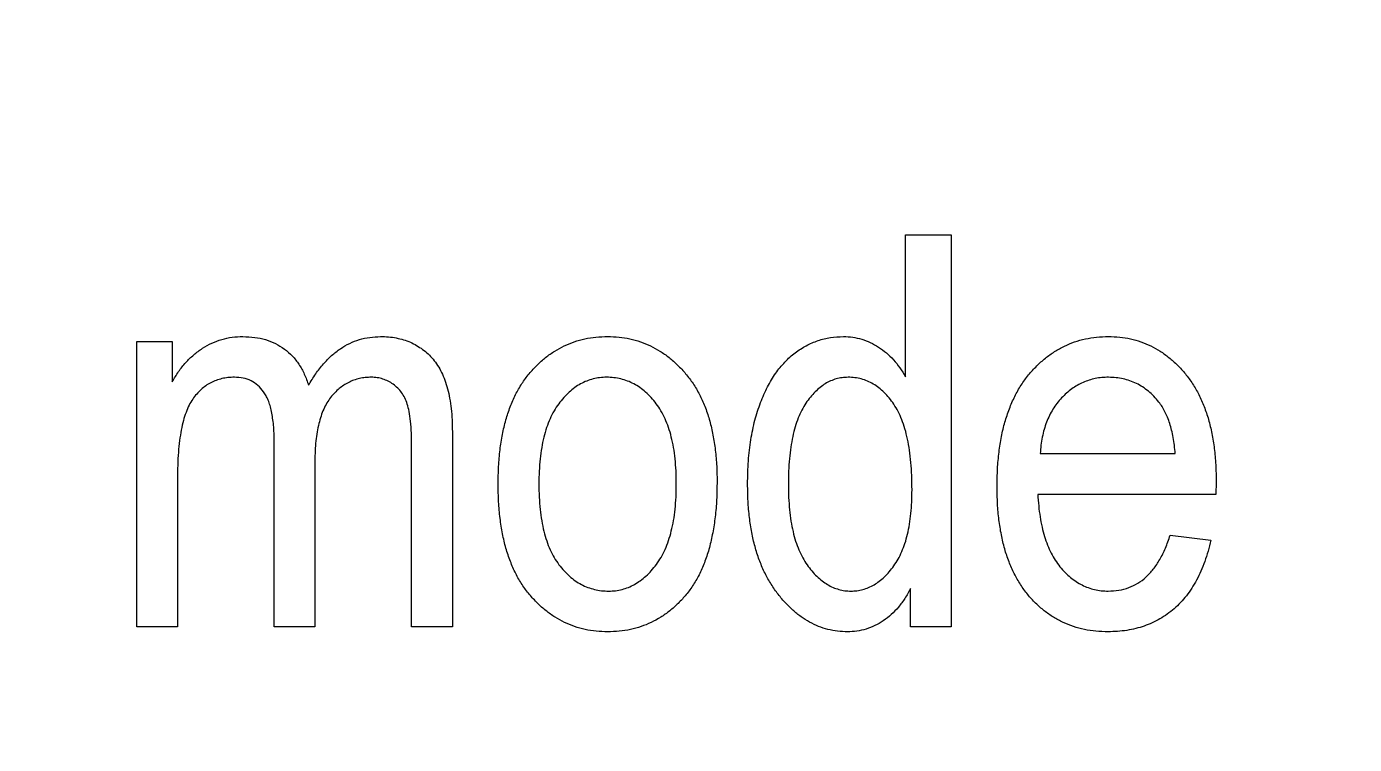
# Model space of a CAD drawing. Header units: millimetres. Extents: x -34 to 34, y -34 to 34.
# Drawn here: x 20.05 to 26.14, y -9.38 to -6.09 of the extents above; entities that cross this region are included whole.
import ezdxf

# ---------------------------------------------------------------- set-up
doc = ezdxf.new("R2010")
doc.units = ezdxf.units.MM

msp = doc.modelspace()

# ---------------------------------------------------------------- linework, layer by layer
at = {"color": 7, "linetype": 'Continuous', "lineweight": 25}
for p, q in [((24.0799, -7.693), (24.0799, -7.0418)), ((24.0799, -7.0418), (24.29, -7.0418)), ((24.29, -7.0418), (24.29, -8.8396)), ((20.5543, -8.8396), (20.5543, -7.5321)), ((20.5543, -7.5321), (20.7177, -7.5321)), ((20.7177, -7.5321), (20.7177, -7.7163)), ((22.0019, -7.9461), (22.0019, -8.8396)), ((21.1847, -8.8396), (21.1847, -7.9907)), ((21.8151, -8.8396), (21.8151, -8.0166)), ((21.3715, -8.0804), (21.3715, -8.8396)), ((24.6983, -8.0457), (25.3174, -8.0457)), ((20.7411, -8.1618), (20.7411, -8.8396)), ((25.5053, -8.1749), (25.5042, -8.2325)), ((25.5042, -8.2325), (24.687, -8.2325)), ((25.294, -8.4193), (25.4808, -8.4427)), ((24.1033, -8.8396), (24.1033, -8.6641)), ((20.7411, -8.8396), (20.5543, -8.8396)), ((21.3715, -8.8396), (21.1847, -8.8396)), ((22.0019, -8.8396), (21.8151, -8.8396)), ((24.29, -8.8396), (24.1033, -8.8396))]:
    msp.add_line(p, q, dxfattribs=at)
at = {"color": 7, "linetype": 'Continuous'}
msp.add_circle((0, 0), 34, dxfattribs=at)
at = {"color": 7, "linetype": 'Continuous', "lineweight": 25}
for points, knots in [([(20.7177, -7.7163), (20.727, -7.7004), (20.7449, -7.6692), (20.7782, -7.6278), (20.815, -7.592), (20.8552, -7.5618), (20.8986, -7.5381), (20.9443, -7.5212), (20.992, -7.5104), (21.0245, -7.5093), (21.041, -7.5087)], [0, 0, 0, 0, 0.1365972, 0.2670477, 0.3928523, 0.5167464, 0.6391907, 0.758621, 0.8778224, 1, 1, 1, 1]), ([(21.041, -7.5087), (21.0592, -7.5094), (21.0943, -7.5107), (21.1448, -7.5215), (21.1909, -7.5393), (21.2322, -7.565), (21.2688, -7.597), (21.2997, -7.6359), (21.3249, -7.6814), (21.3364, -7.715), (21.3423, -7.7324)], [0, 0, 0, 0, 0.134338, 0.25943, 0.380207, 0.498544, 0.617104, 0.738065, 0.864496, 1, 1, 1, 1]), ([(21.3423, -7.7324), (21.353, -7.7146), (21.3737, -7.6804), (21.4092, -7.6346), (21.447, -7.5957), (21.4874, -7.5639), (21.5304, -7.5393), (21.5755, -7.5213), (21.6231, -7.511), (21.6556, -7.5095), (21.6721, -7.5087)], [0, 0, 0, 0, 0.1483081, 0.2860619, 0.4141199, 0.5356857, 0.6530704, 0.7672139, 0.8821416, 1, 1, 1, 1]), ([(21.6721, -7.5087), (21.6845, -7.5089), (21.7089, -7.5093), (21.7443, -7.5147), (21.7778, -7.5227), (21.8094, -7.5337), (21.8384, -7.5493), (21.8659, -7.5669), (21.8912, -7.5883), (21.9144, -7.613), (21.9353, -7.6412), (21.9533, -7.6733), (21.968, -7.7094), (21.981, -7.7491), (21.9902, -7.7929), (21.9972, -7.8404), (22.001, -7.892), (22.0016, -7.9277), (22.0019, -7.9461)], [0, 0, 0, 0, 0.059735, 0.117086, 0.171872, 0.225368, 0.277453, 0.329879, 0.382627, 0.436445, 0.492507, 0.550938, 0.613103, 0.680096, 0.751376, 0.828259, 0.911021, 1, 1, 1, 1]), ([(22.212, -8.1858), (22.2125, -8.1587), (22.2132, -8.1061), (22.2197, -8.0297), (22.2312, -7.9586), (22.246, -7.8924), (22.2663, -7.8314), (22.2905, -7.7754), (22.3195, -7.7246), (22.3528, -7.6792), (22.3897, -7.6393), (22.4288, -7.6041), (22.4707, -7.5749), (22.5146, -7.5505), (22.5611, -7.5318), (22.6099, -7.5183), (22.6612, -7.5101), (22.6962, -7.5092), (22.714, -7.5087)], [0, 0, 0, 0, 0.0857885, 0.1664595, 0.2420111, 0.3134663, 0.3807164, 0.4449487, 0.5060989, 0.5652478, 0.6226765, 0.6777026, 0.7312604, 0.7839272, 0.8362008, 0.88929, 0.9437894, 1, 1, 1, 1]), ([(22.714, -7.5087), (22.7316, -7.5092), (22.766, -7.51), (22.8166, -7.5184), (22.8648, -7.5319), (22.9112, -7.5504), (22.9548, -7.575), (22.9967, -7.6041), (23.0359, -7.6394), (23.0729, -7.6793), (23.1072, -7.7241), (23.1361, -7.7745), (23.1613, -7.8292), (23.181, -7.8889), (23.1967, -7.953), (23.2078, -8.022), (23.2149, -8.0956), (23.2157, -8.1463), (23.216, -8.1723)], [0, 0, 0, 0, 0.056299, 0.110484, 0.164018, 0.2171, 0.270239, 0.324625, 0.380501, 0.439083, 0.499299, 0.561252, 0.625211, 0.69239, 0.762761, 0.837168, 0.916399, 1, 1, 1, 1]), ([(23.3561, -8.1858), (23.3564, -8.1678), (23.3569, -8.1324), (23.3593, -8.0803), (23.3641, -8.0303), (23.3706, -7.9825), (23.379, -7.9367), (23.3892, -7.893), (23.4012, -7.8513), (23.4151, -7.8119), (23.4303, -7.7747), (23.4471, -7.7398), (23.4654, -7.7076), (23.4841, -7.6774), (23.5048, -7.6502), (23.5268, -7.6255), (23.5495, -7.6027), (23.5816, -7.5766), (23.6241, -7.5496), (23.6786, -7.5259), (23.7361, -7.5114), (23.7754, -7.5096), (23.7954, -7.5087)], [0, 0, 0, 0, 0.060005, 0.11804, 0.173822, 0.227423, 0.278942, 0.328892, 0.376999, 0.423408, 0.468122, 0.510907, 0.552287, 0.591646, 0.629263, 0.666023, 0.701853, 0.73642, 0.803666, 0.869027, 0.933718, 1, 1, 1, 1]), ([(23.7954, -7.5087), (23.8096, -7.5093), (23.838, -7.5103), (23.8796, -7.5198), (23.9194, -7.5354), (23.9574, -7.5567), (23.9931, -7.5833), (24.0259, -7.615), (24.0553, -7.6517), (24.0716, -7.679), (24.0799, -7.693)], [0, 0, 0, 0, 0.120225, 0.238871, 0.357668, 0.479745, 0.605022, 0.7319, 0.863186, 1, 1, 1, 1]), ([(24.5002, -8.1968), (24.5005, -8.1696), (24.5012, -8.1169), (24.5083, -8.0402), (24.5195, -7.9685), (24.535, -7.9018), (24.5555, -7.8402), (24.5802, -7.7834), (24.6095, -7.7314), (24.6434, -7.6848), (24.6811, -7.6436), (24.7209, -7.6076), (24.7632, -7.5768), (24.8082, -7.5522), (24.8555, -7.5324), (24.9052, -7.5186), (24.9574, -7.5105), (24.9929, -7.5093), (25.0109, -7.5087)], [0, 0, 0, 0, 0.084514, 0.164397, 0.239575, 0.310424, 0.377514, 0.441638, 0.503055, 0.562996, 0.620921, 0.676452, 0.730182, 0.783428, 0.835913, 0.88941, 0.943848, 1, 1, 1, 1]), ([(25.0109, -7.5087), (25.0282, -7.5092), (25.0623, -7.5101), (25.1123, -7.5183), (25.1599, -7.5319), (25.2056, -7.5506), (25.2489, -7.5748), (25.2895, -7.6048), (25.3284, -7.6396), (25.3648, -7.6797), (25.3981, -7.7249), (25.4271, -7.7752), (25.4509, -7.8304), (25.4712, -7.89), (25.4861, -7.9546), (25.4976, -8.0238), (25.504, -8.0978), (25.5048, -8.1487), (25.5053, -8.1749)], [0, 0, 0, 0, 0.05571, 0.109694, 0.162658, 0.215196, 0.268175, 0.32202, 0.377796, 0.436048, 0.496318, 0.558287, 0.622502, 0.689912, 0.760814, 0.835862, 0.91572, 1, 1, 1, 1]), ([(21.0023, -7.6955), (20.9924, -7.6958), (20.9732, -7.6962), (20.9451, -7.7011), (20.9188, -7.7091), (20.894, -7.7204), (20.8704, -7.734), (20.8489, -7.7519), (20.8288, -7.7724), (20.8101, -7.7962), (20.7935, -7.8243), (20.7794, -7.8575), (20.7675, -7.8956), (20.7578, -7.9389), (20.7503, -7.9873), (20.7449, -8.0409), (20.7417, -8.0996), (20.7413, -8.1405), (20.7411, -8.1618)], [0, 0, 0, 0, 0.04911, 0.095801, 0.141392, 0.185846, 0.230919, 0.276977, 0.324509, 0.37369, 0.427175, 0.486573, 0.552646, 0.625949, 0.707486, 0.796363, 0.894011, 1, 1, 1, 1]), ([(21.1847, -7.9907), (21.1846, -7.9776), (21.1843, -7.9526), (21.1823, -7.9164), (21.1781, -7.8833), (21.1732, -7.853), (21.1663, -7.8258), (21.1581, -7.8015), (21.1481, -7.7804), (21.1334, -7.7565), (21.1111, -7.7321), (21.0792, -7.7104), (21.0422, -7.6975), (21.0159, -7.6962), (21.0023, -7.6955)], [0, 0, 0, 0, 0.099448, 0.191613, 0.276791, 0.354092, 0.425988, 0.490936, 0.549546, 0.604214, 0.704853, 0.799955, 0.896347, 1, 1, 1, 1]), ([(21.6305, -7.6955), (21.6213, -7.6958), (21.603, -7.6963), (21.5762, -7.7009), (21.5507, -7.708), (21.5265, -7.7186), (21.5037, -7.7315), (21.4821, -7.7475), (21.4621, -7.7667), (21.443, -7.7884), (21.4262, -7.8136), (21.411, -7.8418), (21.3989, -7.8736), (21.3891, -7.9088), (21.3811, -7.9469), (21.3752, -7.9884), (21.3721, -8.0333), (21.3717, -8.0643), (21.3715, -8.0804)], [0, 0, 0, 0, 0.053154, 0.104824, 0.15567, 0.205101, 0.25578, 0.306207, 0.359071, 0.414525, 0.471864, 0.532792, 0.598031, 0.667009, 0.741937, 0.821647, 0.907783, 1, 1, 1, 1]), ([(21.8151, -8.0166), (21.815, -7.9949), (21.8149, -7.9549), (21.8107, -7.9002), (21.8052, -7.8554), (21.7964, -7.8196), (21.7846, -7.7905), (21.77, -7.7657), (21.7518, -7.7446), (21.7309, -7.7272), (21.7082, -7.7128), (21.6834, -7.7029), (21.6575, -7.6964), (21.6396, -7.6958), (21.6305, -7.6955)], [0, 0, 0, 0, 0.15467, 0.285342, 0.392361, 0.476649, 0.547961, 0.615756, 0.681061, 0.745804, 0.810178, 0.872132, 0.935561, 1, 1, 1, 1]), ([(22.7093, -7.6955), (22.6987, -7.6958), (22.6778, -7.6964), (22.6472, -7.7026), (22.6178, -7.7121), (22.5894, -7.7254), (22.5622, -7.7426), (22.5367, -7.7641), (22.5122, -7.7891), (22.4887, -7.8174), (22.4676, -7.8501), (22.4489, -7.8864), (22.4333, -7.9268), (22.4206, -7.971), (22.4108, -8.0191), (22.4041, -8.071), (22.3996, -8.1268), (22.3991, -8.1653), (22.3988, -8.1851)], [0, 0, 0, 0, 0.0492081, 0.0969393, 0.1444395, 0.1924372, 0.2419393, 0.2932723, 0.3471776, 0.4041515, 0.4641378, 0.5270228, 0.5937147, 0.6648418, 0.7403695, 0.8212685, 0.9079297, 1, 1, 1, 1]), ([(23.0292, -8.1851), (23.029, -8.1652), (23.0285, -8.1265), (23.0239, -8.0707), (23.0174, -8.0185), (23.007, -7.9706), (22.9945, -7.9262), (22.9782, -7.8861), (22.96, -7.8493), (22.9381, -7.817), (22.9144, -7.7886), (22.8893, -7.7637), (22.8628, -7.7426), (22.8349, -7.7252), (22.8054, -7.712), (22.7746, -7.7026), (22.7424, -7.6964), (22.7204, -7.6958), (22.7093, -7.6955)], [0, 0, 0, 0, 0.091482, 0.177065, 0.256957, 0.332205, 0.401911, 0.467978, 0.530577, 0.589659, 0.646279, 0.700302, 0.751512, 0.801343, 0.850264, 0.899299, 0.949177, 1, 1, 1, 1]), ([(23.8169, -7.6955), (23.8076, -7.6959), (23.7893, -7.6966), (23.7623, -7.7021), (23.7367, -7.7119), (23.7117, -7.7247), (23.6881, -7.7418), (23.6649, -7.7622), (23.6436, -7.7871), (23.6225, -7.8147), (23.6035, -7.8466), (23.5872, -7.8829), (23.5733, -7.9234), (23.5622, -7.9679), (23.5535, -8.0167), (23.5475, -8.0697), (23.5433, -8.1269), (23.543, -8.1665), (23.5429, -8.1869)], [0, 0, 0, 0, 0.044591, 0.088223, 0.13194, 0.176196, 0.222816, 0.272165, 0.324432, 0.38005, 0.43939, 0.503057, 0.571192, 0.644888, 0.724012, 0.809485, 0.901627, 1, 1, 1, 1]), ([(24.1102, -8.211), (24.1099, -8.1894), (24.1092, -8.1476), (24.1058, -8.0872), (24.0992, -8.0313), (24.0902, -7.9799), (24.0788, -7.9329), (24.064, -7.8908), (24.0475, -7.8528), (24.0277, -7.8195), (24.0059, -7.7906), (23.9833, -7.765), (23.959, -7.7435), (23.9331, -7.7262), (23.9061, -7.7123), (23.8776, -7.7026), (23.8477, -7.6964), (23.8272, -7.6958), (23.8169, -7.6955)], [0, 0, 0, 0, 0.098369, 0.189698, 0.274813, 0.35393, 0.426826, 0.494097, 0.556421, 0.614884, 0.66936, 0.720612, 0.769936, 0.816519, 0.861736, 0.90734, 0.952957, 1, 1, 1, 1]), ([(25.0117, -7.6955), (25.0013, -7.6958), (24.9809, -7.6964), (24.9508, -7.7007), (24.9222, -7.7087), (24.8943, -7.7186), (24.868, -7.7325), (24.8425, -7.7485), (24.8185, -7.768), (24.7955, -7.7902), (24.7745, -7.8147), (24.7561, -7.8418), (24.7401, -7.8705), (24.7264, -7.9015), (24.7156, -7.9347), (24.7073, -7.97), (24.7008, -8.0071), (24.6991, -8.0327), (24.6983, -8.0457)], [0, 0, 0, 0, 0.059496, 0.117439, 0.173917, 0.230546, 0.287144, 0.344361, 0.403544, 0.464857, 0.527346, 0.58921, 0.652435, 0.71661, 0.783604, 0.852624, 0.924924, 1, 1, 1, 1]), ([(25.2422, -7.8093), (25.2346, -7.8003), (25.2196, -7.7826), (25.1949, -7.759), (25.1679, -7.7397), (25.1398, -7.7234), (25.1099, -7.711), (25.0787, -7.7016), (25.0456, -7.6967), (25.0231, -7.6959), (25.0117, -7.6955)], [0, 0, 0, 0, 0.1328039, 0.2605443, 0.3839482, 0.5052646, 0.6254342, 0.7466348, 0.8712309, 1, 1, 1, 1]), ([(25.3174, -8.0457), (25.3162, -8.033), (25.3138, -8.0082), (25.3082, -7.9723), (25.3016, -7.9388), (25.2926, -7.9079), (25.2827, -7.8795), (25.2708, -7.8537), (25.2579, -7.8301), (25.2474, -7.8162), (25.2422, -7.8093)], [0, 0, 0, 0, 0.153117, 0.296903, 0.433148, 0.55985, 0.680043, 0.79167, 0.898167, 1, 1, 1, 1]), ([(22.714, -8.8629), (22.6965, -8.8625), (22.6618, -8.8616), (22.611, -8.8534), (22.5624, -8.8399), (22.5162, -8.8207), (22.4722, -8.7965), (22.4305, -8.7669), (22.3912, -8.7318), (22.3543, -8.6916), (22.3205, -8.6463), (22.2914, -8.5954), (22.2669, -8.5393), (22.2465, -8.4784), (22.2309, -8.4123), (22.2203, -8.3413), (22.2131, -8.2653), (22.2124, -8.2128), (22.212, -8.1858)], [0, 0, 0, 0, 0.0555166, 0.1097085, 0.1624978, 0.2149871, 0.2677243, 0.3210391, 0.3766823, 0.4341879, 0.4936446, 0.5554023, 0.619368, 0.6871951, 0.7584593, 0.8340522, 0.9144817, 1, 1, 1, 1]), ([(22.3988, -8.1851), (22.3991, -8.2052), (22.3996, -8.244), (22.4042, -8.3003), (22.4107, -8.3527), (22.4211, -8.4009), (22.4336, -8.4454), (22.4496, -8.4858), (22.4683, -8.5225), (22.4898, -8.5549), (22.5136, -8.5834), (22.5389, -8.608), (22.5653, -8.6291), (22.5931, -8.6464), (22.6226, -8.6596), (22.6535, -8.6691), (22.6857, -8.6752), (22.7077, -8.6758), (22.7188, -8.6761)], [0, 0, 0, 0, 0.091829, 0.17777, 0.25803, 0.333106, 0.403186, 0.469619, 0.531579, 0.590989, 0.647479, 0.700989, 0.752082, 0.801798, 0.850607, 0.89953, 0.949294, 1, 1, 1, 1]), ([(23.216, -8.1723), (23.2156, -8.2006), (23.2148, -8.2551), (23.2084, -8.3343), (23.1969, -8.4077), (23.1821, -8.4758), (23.1618, -8.5381), (23.138, -8.5952), (23.109, -8.6466), (23.0757, -8.6923), (23.0391, -8.7325), (23, -8.7675), (22.9581, -8.7967), (22.9141, -8.8212), (22.8674, -8.8397), (22.8185, -8.8534), (22.7671, -8.8616), (22.7319, -8.8625), (22.714, -8.8629)], [0, 0, 0, 0, 0.088003, 0.170193, 0.247313, 0.319619, 0.387372, 0.451254, 0.51221, 0.57084, 0.627211, 0.68147, 0.73428, 0.786212, 0.838108, 0.890456, 0.944195, 1, 1, 1, 1]), ([(22.7188, -8.6761), (22.7293, -8.6758), (22.75, -8.6752), (22.7804, -8.6691), (22.8098, -8.6595), (22.8378, -8.646), (22.8647, -8.6285), (22.8908, -8.6077), (22.9152, -8.5825), (22.9385, -8.5538), (22.9602, -8.5213), (22.9788, -8.4845), (22.9944, -8.4439), (23.007, -8.3995), (23.0174, -8.3515), (23.0239, -8.2993), (23.0285, -8.2434), (23.029, -8.2049), (23.0292, -8.1851)], [0, 0, 0, 0, 0.048586, 0.09626, 0.143167, 0.191349, 0.240317, 0.291669, 0.34551, 0.402853, 0.463077, 0.526389, 0.593526, 0.664568, 0.740121, 0.821482, 0.90804, 1, 1, 1, 1]), ([(23.8143, -8.8629), (23.7991, -8.8623), (23.7689, -8.8611), (23.7243, -8.853), (23.6813, -8.839), (23.64, -8.819), (23.6002, -8.794), (23.562, -8.7634), (23.5256, -8.7271), (23.491, -8.6856), (23.4594, -8.639), (23.4314, -8.5876), (23.4083, -8.5315), (23.3889, -8.4711), (23.374, -8.4062), (23.3636, -8.3368), (23.3574, -8.2628), (23.3565, -8.212), (23.3561, -8.1858)], [0, 0, 0, 0, 0.050279, 0.099647, 0.149027, 0.1993, 0.250531, 0.303943, 0.360428, 0.419996, 0.482122, 0.546067, 0.61264, 0.682206, 0.755138, 0.83229, 0.913662, 1, 1, 1, 1]), ([(23.5429, -8.1869), (23.5432, -8.207), (23.5437, -8.2458), (23.5478, -8.302), (23.5542, -8.3542), (23.5637, -8.4023), (23.5755, -8.4467), (23.5905, -8.487), (23.6079, -8.5233), (23.628, -8.5555), (23.6501, -8.5837), (23.673, -8.6083), (23.697, -8.6291), (23.7219, -8.6461), (23.7473, -8.6601), (23.7744, -8.6689), (23.8019, -8.6752), (23.8206, -8.6758), (23.83, -8.6761)], [0, 0, 0, 0, 0.095848, 0.185509, 0.268632, 0.346761, 0.419596, 0.487769, 0.551663, 0.611927, 0.668616, 0.722024, 0.772668, 0.819864, 0.865845, 0.910655, 0.95519, 1, 1, 1, 1]), ([(23.83, -8.6761), (23.8393, -8.6758), (23.8577, -8.6751), (23.885, -8.6694), (23.9112, -8.6603), (23.9366, -8.6477), (23.9605, -8.631), (23.9842, -8.6113), (24.0062, -8.5873), (24.0275, -8.5602), (24.0475, -8.5297), (24.0638, -8.4947), (24.0788, -8.4566), (24.0901, -8.4144), (24.0992, -8.3687), (24.1058, -8.3194), (24.1092, -8.2664), (24.1099, -8.2299), (24.1102, -8.211)], [0, 0, 0, 0, 0.046133, 0.091867, 0.138032, 0.184082, 0.232466, 0.283186, 0.337179, 0.394129, 0.454614, 0.518547, 0.586039, 0.658342, 0.735554, 0.818048, 0.906084, 1, 1, 1, 1]), ([(25.0091, -8.8629), (24.9906, -8.8625), (24.9542, -8.8616), (24.901, -8.8533), (24.8505, -8.8401), (24.8029, -8.8206), (24.7579, -8.7966), (24.7154, -8.7671), (24.6761, -8.7319), (24.6395, -8.6917), (24.6066, -8.6464), (24.5782, -8.5959), (24.5536, -8.5411), (24.534, -8.4812), (24.5188, -8.4168), (24.508, -8.3476), (24.5013, -8.2738), (24.5006, -8.2229), (24.5002, -8.1968)], [0, 0, 0, 0, 0.058734, 0.115345, 0.170494, 0.224181, 0.278063, 0.332137, 0.387914, 0.445297, 0.504439, 0.565292, 0.628705, 0.694986, 0.764829, 0.838697, 0.916978, 1, 1, 1, 1]), ([(24.687, -8.2325), (24.6881, -8.2503), (24.6903, -8.2849), (24.6971, -8.3349), (24.7054, -8.3817), (24.7173, -8.4249), (24.731, -8.4649), (24.7475, -8.5015), (24.7663, -8.5349), (24.788, -8.5645), (24.8113, -8.5908), (24.8362, -8.6135), (24.8623, -8.6327), (24.8894, -8.6485), (24.9177, -8.6611), (24.9474, -8.6698), (24.9784, -8.6751), (24.9995, -8.6758), (25.0102, -8.6761)], [0, 0, 0, 0, 0.087615, 0.170302, 0.248233, 0.321396, 0.390473, 0.456094, 0.518813, 0.578779, 0.636426, 0.691492, 0.744156, 0.795371, 0.845741, 0.896295, 0.947255, 1, 1, 1, 1]), ([(25.4808, -8.4427), (25.4768, -8.4595), (25.4689, -8.4925), (25.4534, -8.5399), (25.4361, -8.5842), (25.4159, -8.6252), (25.3936, -8.663), (25.3692, -8.6978), (25.3421, -8.7294), (25.3125, -8.7574), (25.281, -8.7824), (25.2476, -8.8041), (25.2123, -8.8223), (25.175, -8.8369), (25.1363, -8.8486), (25.0955, -8.8571), (25.0529, -8.8617), (25.0238, -8.8625), (25.0091, -8.8629)], [0, 0, 0, 0, 0.075174, 0.14731, 0.216045, 0.281929, 0.345137, 0.40652, 0.466426, 0.525438, 0.583328, 0.640593, 0.698215, 0.755575, 0.814041, 0.873896, 0.936055, 1, 1, 1, 1]), ([(25.0102, -8.6761), (25.0266, -8.6754), (25.0586, -8.674), (25.1046, -8.6616), (25.1466, -8.6411), (25.1847, -8.6125), (25.2186, -8.5757), (25.248, -8.5307), (25.2742, -8.4782), (25.2872, -8.4396), (25.294, -8.4193)], [0, 0, 0, 0, 0.118665, 0.231916, 0.342835, 0.456337, 0.575618, 0.704131, 0.845043, 1, 1, 1, 1]), ([(24.1033, -8.6641), (24.095, -8.6796), (24.079, -8.7096), (24.0489, -8.7495), (24.0161, -8.7844), (23.9795, -8.8128), (23.9408, -8.8353), (23.9, -8.8511), (23.8577, -8.861), (23.8288, -8.8623), (23.8143, -8.8629)], [0, 0, 0, 0, 0.141749, 0.275653, 0.403974, 0.529025, 0.649615, 0.766072, 0.882327, 1, 1, 1, 1])]:
    msp.add_open_spline(points, degree=3, knots=knots, dxfattribs=at)

doc.saveas('drawing.dxf')
